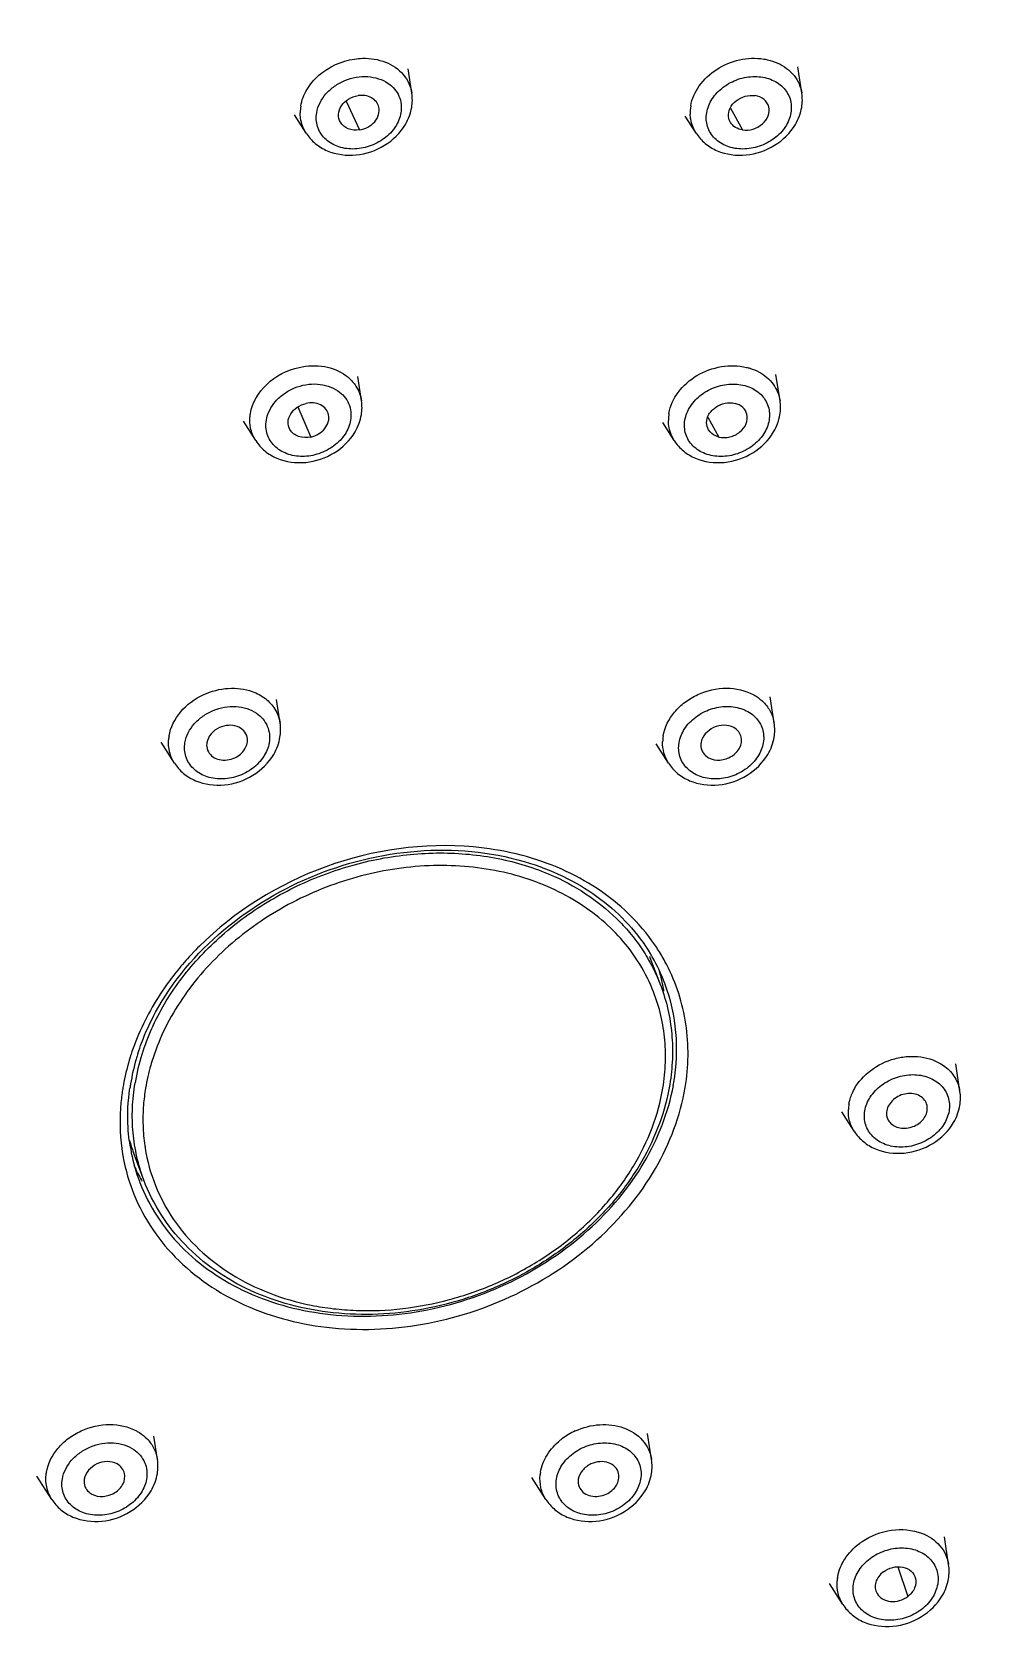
# Model space of a CAD drawing. Extents: x 0 to 3160, y 0 to 2315.
# Drawn here: x 1035.94 to 1056.34, y 1102.21 to 1136.59 of the extents above; entities that cross this region are included whole.
import ezdxf

# ---------------------------------------------------------------- set-up
doc = ezdxf.new("R2010")
doc.units = 0
doc.header["$LTSCALE"] = 3
doc.header["$MEASUREMENT"] = 0
doc.layers.get('0').update_dxf_attribs({"linetype": 'CONTINUOUS'})

msp = doc.modelspace()

# ---------------------------------------------------------------- linework, layer by layer
at = {"color": 7, "linetype": 'Continuous'}
for p, q in [((1044.134, 1135.268), (1044.053, 1135.792)), ((1052.539, 1135.268), (1052.452, 1135.837)), ((1041.854, 1134.41), (1041.604, 1134.803)), ((1050.26, 1134.41), (1050.028, 1134.775)), ((1043.049, 1128.645), (1042.969, 1129.165)), ((1052.069, 1128.645), (1051.982, 1129.213)), ((1040.769, 1127.788), (1040.504, 1128.204)), ((1049.79, 1127.788), (1049.543, 1128.175)), ((1051.944, 1121.699), (1051.857, 1122.269)), ((1041.295, 1121.699), (1041.216, 1122.213)), ((1039.016, 1120.841), (1038.731, 1121.289)), ((1049.665, 1120.841), (1049.402, 1121.254)), ((1049.497, 1116.047), (1049.272, 1116.645)), ((1055.948, 1113.768), (1055.856, 1114.362)), ((1053.668, 1112.91), (1053.4, 1113.332)), ((1055.24, 1113.349), (1055.237, 1113.467)), ((1038.359, 1111.855), (1038.134, 1112.454)), ((1038.652, 1105.837), (1038.575, 1106.339)), ((1049.301, 1105.837), (1049.215, 1106.399)), ((1036.372, 1104.98), (1036.052, 1105.483)), ((1047.022, 1104.98), (1046.721, 1105.453)), ((1055.703, 1103.575), (1055.611, 1104.171)), ((1053.424, 1102.717), (1053.134, 1103.172))]:
    msp.add_line(p, q, dxfattribs=at)
at = {"color": 9, "linetype": 'Continuous'}
for p, q in [((1042.72, 1135.101), (1043.004, 1134.48)), ((1050.999, 1134.946), (1051.259, 1134.48)), ((1041.68, 1128.515), (1041.958, 1127.864)), ((1050.513, 1128.291), (1050.753, 1127.864)), ((1054.608, 1103.526), (1054.824, 1102.89))]:
    msp.add_line(p, q, dxfattribs=at)
for centre, radius, start, end in [((1042.616, 1134.848), 0.888, 170.5065, 179.9615), ((1051.017, 1134.849), 0.884, 170.49, 182.0677), ((1050.551, 1128.226), 0.888, 170.5002, 180.4249), ((1039.785, 1121.278), 0.897, 170.5281, 175.8845), ((1050.431, 1121.279), 0.892, 170.5123, 178.5862), ((1044.191, 1112.234), 6.575, 136.7059, 140.4186), ((1044.311, 1112.123), 6.739, 134.8855, 136.7142), ((1045.972, 1114.602), 4.117, 27.3987, 31.8371), ((1045.835, 1114.541), 3.766, 22.3995, 32.8232), ((1045.914, 1114.711), 3.924, 20.2448, 20.6292), ((1043.06, 1113.081), 4.972, 154.9208, 161.8975), ((1043.029, 1112.945), 5.206, 157.6759, 161.1684), ((1042.754, 1113.033), 4.917, 162.5292, 169.0392), ((1042.919, 1112.983), 5.09, 161.1763, 162.546), ((1042.683, 1113.197), 4.578, 162.6123, 170.5117), ((1042.893, 1113.137), 4.796, 161.9199, 162.6865), ((1042.477, 1113.09), 4.634, 170.5373, 171.9667), ((1042.517, 1113.084), 4.675, 169.0955, 170.5364), ((1042.557, 1113.146), 4.22, 170.5311, 175.5526), ((1045.34, 1114.703), 4.502, 349.6978, 350.5378), ((1055.145, 1113.645), 0.812, 8.6974, 11.8963), ((1054.433, 1113.348), 0.892, 170.5203, 177.8726), ((1041.965, 1113.094), 4.12, 189.4142, 191.5751), ((1041.941, 1113.089), 4.096, 191.5776, 199.0324), ((1042.162, 1113.148), 3.823, 188.263, 189.0452), ((1041.936, 1113.215), 3.926, 200.6292, 200.9831), ((1048.276, 1105.095), 1.496, 114.5943, 126.866), ((1048.232, 1105.156), 1.42, 126.9378, 129.3087), ((1037.153, 1105.415), 0.908, 170.5376, 171.9797), ((1047.795, 1105.416), 0.9, 170.5337, 174.1483), ((1054.648, 1102.875), 1.443, 124.1241, 126.9543), ((1054.195, 1103.154), 0.898, 170.5294, 175.4866)]:
    msp.add_arc(centre, radius, start, end, dxfattribs=at)
at = {"color": 7, "linetype": 'Continuous'}
for centre, radius, start, end in [((1043.023, 1135.169), 1.128, 329.4741, 339.948), ((1051.429, 1135.169), 1.128, 329.4741, 339.948), ((1041.938, 1128.547), 1.128, 329.4741, 339.948), ((1050.959, 1128.547), 1.128, 329.4741, 339.948), ((1040.185, 1121.6), 1.128, 329.4741, 339.948), ((1050.834, 1121.6), 1.128, 329.4741, 339.948), ((1045.655, 1115.284), 3.865, 20.6223, 21.0448), ((1045.896, 1114.693), 3.947, 30.4056, 30.9987), ((1045.902, 1114.697), 3.941, 29.9885, 30.4056), ((1045.95, 1114.723), 3.885, 20.6544, 30.0046), ((1045.654, 1115.287), 3.965, 11.6109, 15.7987), ((1045.633, 1115.282), 3.986, 11.2299, 11.6137), ((1045.62, 1115.279), 4, 9.2857, 11.229), ((1042.584, 1113.176), 4.576, 163.6807, 170.5142), ((1042.833, 1113.109), 4.834, 162.2032, 163.747), ((1042.436, 1113.203), 4.426, 170.5376, 171.7288), ((1054.837, 1113.669), 1.128, 329.4741, 339.948), ((1041.961, 1113.212), 3.949, 187.2443, 190.2803), ((1041.753, 1113.816), 3.867, 196.5584, 200.6206), ((1041.932, 1113.207), 3.92, 190.2837, 191.2653), ((1041.9, 1113.2), 3.888, 191.2587, 200.6003), ((1041.754, 1113.819), 3.968, 204.5537, 209.658), ((1041.772, 1113.829), 3.989, 209.6549, 210.0105), ((1037.541, 1105.739), 1.128, 329.4741, 339.948), ((1048.191, 1105.739), 1.128, 329.4741, 339.948), ((1054.593, 1103.476), 1.128, 329.4741, 339.948)]:
    msp.add_arc(centre, radius, start, end, dxfattribs=at)
at = {"color": 9, "linetype": 'Continuous'}
for points, knots in [([(1080.296, 1116.772), (1080.641, 1118.84), (1080.874, 1123.019), (1079.743, 1129.155), (1077.164, 1134.812), (1073.249, 1139.751), (1068.169, 1143.779), (1062.133, 1146.75), (1055.378, 1148.564), (1048.161, 1149.163), (1040.751, 1148.529), (1031.02, 1146.091), (1021.997, 1141.397), (1014.632, 1134.858), (1010.209, 1129.287), (1007.027, 1123.226), (1005.796, 1118.916), (1005.438, 1116.771)], [0, 0, 0, 0, 0.057279, 0.113229, 0.168926, 0.225491, 0.283876, 0.344681, 0.408101, 0.473925, 0.541618, 0.610414, 0.747275, 0.814026, 0.878586, 0.940574, 1, 1, 1, 1]), ([(1006.207, 1116.77), (1006.515, 1118.528), (1007.481, 1122.055), (1009.858, 1127.094), (1013.119, 1131.844), (1018.577, 1137.678), (1027.075, 1143.55), (1038.765, 1147.706), (1050.911, 1148.663), (1060.597, 1146.621), (1067.305, 1143.321), (1071.613, 1140.155), (1075.152, 1136.343), (1076.942, 1133.417), (1077.67, 1131.898)], [0, 0, 0, 0, 0.058256, 0.118591, 0.181072, 0.245532, 0.378538, 0.513692, 0.646024, 0.771485, 0.831227, 0.888946, 0.945009, 1, 1, 1, 1]), ([(1077.46, 1131.773), (1076.738, 1133.285), (1074.961, 1136.196), (1071.445, 1139.991), (1067.161, 1143.142), (1060.491, 1146.427), (1050.857, 1148.458), (1038.776, 1147.504), (1027.151, 1143.365), (1018.703, 1137.518), (1013.282, 1131.711), (1010.045, 1126.984), (1007.689, 1121.969), (1006.736, 1118.461), (1006.433, 1116.712)], [0, 0, 0, 0, 0.054994, 0.111057, 0.168777, 0.228521, 0.353993, 0.486343, 0.621509, 0.754513, 0.818966, 0.881436, 0.941758, 1, 1, 1, 1]), ([(1045.755, 1147.684), (1048.726, 1147.846), (1054.587, 1147.562), (1061.569, 1145.582), (1066.521, 1143.074), (1069.825, 1140.802), (1072.709, 1138.149), (1074.334, 1136.138), (1075.056, 1135.087)], [0, 0, 0, 0, 0.268409, 0.524543, 0.647787, 0.767816, 0.885019, 1, 1, 1, 1]), ([(1007.058, 1116.534), (1007.331, 1118.167), (1008.184, 1121.443), (1010.292, 1126.148), (1013.192, 1130.614), (1018.067, 1136.16), (1025.718, 1141.895), (1036.382, 1146.289), (1047.674, 1147.9), (1056.916, 1146.749), (1063.57, 1144.315), (1067.998, 1141.832), (1071.819, 1138.726), (1073.92, 1136.26), (1074.829, 1134.958)], [0, 0, 0, 0, 0.057753, 0.117461, 0.179204, 0.242865, 0.374388, 0.508704, 0.641328, 0.768271, 0.829003, 0.887713, 0.944583, 1, 1, 1, 1]), ([(1006.784, 1116.695), (1007.082, 1118.482), (1008.048, 1122.071), (1010.474, 1127.19), (1013.827, 1132.001), (1019.455, 1137.876), (1028.205, 1143.695), (1036.26, 1146.321), (1040.399, 1147.06)], [0, 0, 0, 0, 0.113224, 0.230632, 0.352357, 0.478035, 0.737269, 1, 1, 1, 1]), ([(1041.74, 1134.995), (1041.76, 1135.118), (1041.857, 1135.367), (1042.212, 1135.783), (1042.618, 1135.966), (1042.896, 1136.007)], [0, 0, 0, 0, 0.231272, 0.479956, 1, 1, 1, 1]), ([(1042.896, 1136.007), (1042.954, 1136.016), (1043.179, 1136.036), (1043.411, 1136), (1043.566, 1135.939)], [0, 0, 0, 0, 0.259552, 1, 1, 1, 1]), ([(1050.145, 1134.995), (1050.171, 1135.15), (1050.311, 1135.462), (1050.693, 1135.812), (1051.185, 1136.017), (1051.546, 1136.034), (1051.717, 1136.007)], [0, 0, 0, 0, 0.231251, 0.483154, 0.744923, 1, 1, 1, 1]), ([(1051.717, 1136.007), (1051.744, 1136.003), (1051.847, 1135.984), (1051.948, 1135.951), (1052.019, 1135.919)], [0, 0, 0, 0, 0.255167, 1, 1, 1, 1]), ([(1043.566, 1135.939), (1043.711, 1135.881), (1043.976, 1135.706), (1044.111, 1135.414), (1044.134, 1135.268)], [0, 0, 0, 0, 0.514549, 1, 1, 1, 1]), ([(1052.019, 1135.919), (1052.153, 1135.858), (1052.396, 1135.683), (1052.518, 1135.406), (1052.539, 1135.268)], [0, 0, 0, 0, 0.512884, 1, 1, 1, 1]), ([(1042.083, 1134.849), (1042.108, 1134.998), (1042.224, 1135.218), (1042.464, 1135.429), (1042.76, 1135.591), (1043.173, 1135.667), (1043.498, 1135.57), (1043.624, 1135.483)], [0, 0, 0, 0, 0.236328, 0.365273, 0.497999, 0.759832, 1, 1, 1, 1]), ([(1043.624, 1135.483), (1043.724, 1135.415), (1043.892, 1135.222), (1043.917, 1134.967), (1043.898, 1134.849)], [0, 0, 0, 0, 0.50219, 1, 1, 1, 1]), ([(1050.489, 1134.849), (1050.506, 1134.955), (1050.595, 1135.167), (1050.839, 1135.419), (1051.162, 1135.588), (1051.519, 1135.649), (1051.862, 1135.593), (1052.142, 1135.423), (1052.309, 1135.155), (1052.32, 1134.947), (1052.303, 1134.849)], [0, 0, 0, 0, 0.121323, 0.252671, 0.390131, 0.526779, 0.656064, 0.775111, 0.887043, 1, 1, 1, 1]), ([(1041.854, 1134.41), (1041.793, 1134.507), (1041.738, 1134.657), (1041.727, 1134.81), (1041.727, 1134.849)], [0, 0, 0, 0, 0.746215, 1, 1, 1, 1]), ([(1043.898, 1134.849), (1043.88, 1134.743), (1043.791, 1134.53), (1043.547, 1134.278), (1043.224, 1134.11), (1042.867, 1134.049), (1042.524, 1134.104), (1042.244, 1134.275), (1042.077, 1134.543), (1042.066, 1134.75), (1042.083, 1134.849)], [0, 0, 0, 0, 0.121325, 0.252677, 0.39014, 0.526788, 0.656071, 0.775106, 0.887034, 1, 1, 1, 1]), ([(1050.26, 1134.41), (1050.203, 1134.5), (1050.149, 1134.638), (1050.135, 1134.781), (1050.134, 1134.817)], [0, 0, 0, 0, 0.746906, 1, 1, 1, 1]), ([(1052.303, 1134.849), (1052.286, 1134.743), (1052.197, 1134.53), (1051.953, 1134.278), (1051.63, 1134.11), (1051.273, 1134.049), (1050.93, 1134.104), (1050.65, 1134.275), (1050.483, 1134.543), (1050.472, 1134.75), (1050.489, 1134.849)], [0, 0, 0, 0, 0.121323, 0.252671, 0.390131, 0.526779, 0.656064, 0.775111, 0.887043, 1, 1, 1, 1]), ([(1040.655, 1128.372), (1040.694, 1128.608), (1040.977, 1129.072), (1041.449, 1129.308), (1041.706, 1129.365)], [0, 0, 0, 0, 0.475819, 1, 1, 1, 1]), ([(1041.706, 1129.365), (1041.884, 1129.405), (1042.242, 1129.42), (1042.58, 1129.287), (1042.714, 1129.188)], [0, 0, 0, 0, 0.521282, 1, 1, 1, 1]), ([(1042.714, 1129.188), (1042.735, 1129.172), (1042.816, 1129.107), (1042.886, 1129.027), (1042.928, 1128.962)], [0, 0, 0, 0, 0.255195, 1, 1, 1, 1]), ([(1049.675, 1128.372), (1049.702, 1128.535), (1049.855, 1128.863), (1050.268, 1129.22), (1050.792, 1129.413), (1051.171, 1129.407), (1051.346, 1129.365)], [0, 0, 0, 0, 0.232004, 0.48537, 0.747445, 1, 1, 1, 1]), ([(1051.346, 1129.365), (1051.37, 1129.36), (1051.463, 1129.334), (1051.554, 1129.297), (1051.617, 1129.263)], [0, 0, 0, 0, 0.255078, 1, 1, 1, 1]), ([(1051.617, 1129.263), (1051.735, 1129.199), (1051.945, 1129.025), (1052.05, 1128.772), (1052.069, 1128.645)], [0, 0, 0, 0, 0.510492, 1, 1, 1, 1]), ([(1040.998, 1128.226), (1041.023, 1128.375), (1041.139, 1128.595), (1041.379, 1128.807), (1041.675, 1128.969), (1042.088, 1129.045), (1042.413, 1128.948), (1042.539, 1128.861)], [0, 0, 0, 0, 0.236327, 0.365272, 0.497996, 0.759829, 1, 1, 1, 1]), ([(1042.539, 1128.861), (1042.639, 1128.792), (1042.807, 1128.6), (1042.832, 1128.344), (1042.813, 1128.226)], [0, 0, 0, 0, 0.50219, 1, 1, 1, 1]), ([(1050.018, 1128.226), (1050.036, 1128.332), (1050.125, 1128.545), (1050.369, 1128.797), (1050.692, 1128.965), (1051.049, 1129.026), (1051.392, 1128.971), (1051.672, 1128.8), (1051.839, 1128.532), (1051.85, 1128.325), (1051.833, 1128.226)], [0, 0, 0, 0, 0.121325, 0.252683, 0.390147, 0.526781, 0.656059, 0.775097, 0.887031, 1, 1, 1, 1]), ([(1040.659, 1128.063), (1040.643, 1128.139), (1040.638, 1128.244), (1040.65, 1128.346), (1040.655, 1128.372)], [0, 0, 0, 0, 0.745843, 1, 1, 1, 1]), ([(1042.813, 1128.226), (1042.795, 1128.121), (1042.706, 1127.908), (1042.462, 1127.656), (1042.139, 1127.488), (1041.782, 1127.426), (1041.44, 1127.482), (1041.159, 1127.652), (1040.992, 1127.92), (1040.981, 1128.128), (1040.998, 1128.226)], [0, 0, 0, 0, 0.121325, 0.252683, 0.390147, 0.526781, 0.656059, 0.775097, 0.887031, 1, 1, 1, 1]), ([(1049.79, 1127.788), (1049.729, 1127.883), (1049.675, 1128.03), (1049.663, 1128.181), (1049.663, 1128.219)], [0, 0, 0, 0, 0.746393, 1, 1, 1, 1]), ([(1051.833, 1128.226), (1051.816, 1128.121), (1051.727, 1127.908), (1051.483, 1127.656), (1051.16, 1127.488), (1050.803, 1127.426), (1050.46, 1127.482), (1050.18, 1127.652), (1050.013, 1127.92), (1050.002, 1128.128), (1050.018, 1128.226)], [0, 0, 0, 0, 0.121325, 0.252676, 0.390138, 0.526787, 0.656072, 0.775106, 0.887036, 1, 1, 1, 1]), ([(1038.901, 1121.426), (1038.932, 1121.613), (1039.124, 1121.988), (1039.458, 1122.229), (1039.647, 1122.316)], [0, 0, 0, 0, 0.476488, 1, 1, 1, 1]), ([(1039.647, 1122.316), (1039.813, 1122.392), (1040.166, 1122.484), (1040.53, 1122.441), (1040.693, 1122.383)], [0, 0, 0, 0, 0.513405, 1, 1, 1, 1]), ([(1040.693, 1122.383), (1040.794, 1122.347), (1040.982, 1122.248), (1041.127, 1122.091), (1041.181, 1122.005)], [0, 0, 0, 0, 0.514223, 1, 1, 1, 1]), ([(1049.551, 1121.426), (1049.582, 1121.613), (1049.724, 1121.89), (1050.018, 1122.164), (1050.383, 1122.38), (1050.9, 1122.5), (1051.319, 1122.41), (1051.492, 1122.316)], [0, 0, 0, 0, 0.234827, 0.362617, 0.494378, 0.756394, 1, 1, 1, 1]), ([(1051.492, 1122.316), (1051.513, 1122.305), (1051.592, 1122.259), (1051.665, 1122.201), (1051.713, 1122.153)], [0, 0, 0, 0, 0.25484, 1, 1, 1, 1]), ([(1039.244, 1121.28), (1039.269, 1121.429), (1039.386, 1121.649), (1039.626, 1121.86), (1039.922, 1122.022), (1040.334, 1122.098), (1040.659, 1122.001), (1040.786, 1121.914)], [0, 0, 0, 0, 0.236327, 0.365272, 0.497996, 0.759829, 1, 1, 1, 1]), ([(1040.786, 1121.914), (1040.885, 1121.846), (1041.053, 1121.653), (1041.079, 1121.398), (1041.059, 1121.28)], [0, 0, 0, 0, 0.50219, 1, 1, 1, 1]), ([(1049.894, 1121.28), (1049.911, 1121.386), (1050, 1121.598), (1050.244, 1121.85), (1050.567, 1122.019), (1050.924, 1122.08), (1051.267, 1122.024), (1051.547, 1121.854), (1051.714, 1121.586), (1051.725, 1121.378), (1051.709, 1121.28)], [0, 0, 0, 0, 0.121325, 0.252677, 0.39014, 0.526788, 0.656071, 0.775106, 0.887034, 1, 1, 1, 1]), ([(1051.713, 1122.153), (1051.774, 1122.092), (1051.878, 1121.95), (1051.931, 1121.783), (1051.944, 1121.699)], [0, 0, 0, 0, 0.50306, 1, 1, 1, 1]), ([(1039.016, 1120.841), (1038.969, 1120.914), (1038.899, 1121.078), (1038.885, 1121.255), (1038.891, 1121.343)], [0, 0, 0, 0, 0.496562, 1, 1, 1, 1]), ([(1041.059, 1121.28), (1041.041, 1121.174), (1040.953, 1120.961), (1040.708, 1120.709), (1040.386, 1120.541), (1040.029, 1120.48), (1039.686, 1120.535), (1039.406, 1120.706), (1039.239, 1120.974), (1039.228, 1121.181), (1039.244, 1121.28)], [0, 0, 0, 0, 0.121325, 0.252677, 0.39014, 0.526788, 0.656071, 0.775106, 0.887034, 1, 1, 1, 1]), ([(1049.665, 1120.841), (1049.622, 1120.909), (1049.556, 1121.058), (1049.537, 1121.22), (1049.539, 1121.301)], [0, 0, 0, 0, 0.497439, 1, 1, 1, 1]), ([(1051.709, 1121.28), (1051.691, 1121.174), (1051.602, 1120.961), (1051.358, 1120.709), (1051.035, 1120.541), (1050.678, 1120.48), (1050.335, 1120.535), (1050.055, 1120.706), (1049.888, 1120.974), (1049.877, 1121.181), (1049.894, 1121.28)], [0, 0, 0, 0, 0.121325, 0.252677, 0.39014, 0.526788, 0.656071, 0.775106, 0.887034, 1, 1, 1, 1]), ([(1038.557, 1115.188), (1038.726, 1115.551), (1039.158, 1116.253), (1040.021, 1117.167), (1041.071, 1117.923), (1042.257, 1118.488), (1043.525, 1118.834), (1044.812, 1118.945), (1046.06, 1118.814), (1046.844, 1118.563), (1047.207, 1118.398)], [0, 0, 0, 0, 0.118652, 0.242526, 0.37039, 0.500378, 0.630308, 0.758007, 0.881635, 1, 1, 1, 1]), ([(1045.463, 1119.034), (1044.398, 1119.132), (1042.201, 1118.821), (1040.316, 1117.654), (1039.555, 1116.897)], [0, 0, 0, 0, 0.499292, 1, 1, 1, 1]), ([(1048.726, 1117.67), (1048.302, 1118.06), (1047.262, 1118.704), (1046.078, 1118.978), (1045.463, 1119.034)], [0, 0, 0, 0, 0.482808, 1, 1, 1, 1]), ([(1048.474, 1117.232), (1048.316, 1117.391), (1047.969, 1117.686), (1047.378, 1118.049), (1046.723, 1118.33), (1045.768, 1118.593), (1044.482, 1118.689), (1042.927, 1118.439), (1041.451, 1117.848), (1040.364, 1117.097), (1039.637, 1116.372), (1039.178, 1115.783), (1038.811, 1115.157), (1038.629, 1114.716), (1038.556, 1114.493)], [0, 0, 0, 0, 0.055966, 0.113496, 0.172771, 0.233826, 0.360536, 0.491849, 0.624586, 0.755239, 0.818917, 0.881029, 0.941406, 1, 1, 1, 1]), ([(1047.207, 1118.398), (1047.473, 1118.277), (1047.978, 1117.994), (1048.528, 1117.533), (1048.898, 1117.114), (1049.138, 1116.778), (1049.34, 1116.423), (1049.449, 1116.174), (1049.497, 1116.047)], [0, 0, 0, 0, 0.260658, 0.512541, 0.635964, 0.75807, 0.879266, 1, 1, 1, 1]), ([(1049.47, 1116.774), (1049.419, 1116.856), (1049.203, 1117.179), (1048.941, 1117.471), (1048.726, 1117.67)], [0, 0, 0, 0, 0.2476, 1, 1, 1, 1]), ([(1049, 1116.582), (1048.962, 1116.64), (1048.805, 1116.871), (1048.623, 1117.084), (1048.474, 1117.232)], [0, 0, 0, 0, 0.248135, 1, 1, 1, 1]), ([(1037.694, 1085.534), (1042.506, 1085.534), (1052.213, 1087.188), (1063.06, 1092.83), (1070.195, 1099.144), (1074.482, 1104.524), (1077.573, 1110.378), (1078.777, 1114.544), (1079.13, 1116.617)], [0, 0, 0, 0, 0.258775, 0.519132, 0.646124, 0.768949, 0.886903, 1, 1, 1, 1]), ([(1039.124, 1116.423), (1039.028, 1116.307), (1038.67, 1115.843), (1038.379, 1115.325), (1038.213, 1114.922)], [0, 0, 0, 0, 0.256402, 1, 1, 1, 1]), ([(1050.025, 1113.852), (1050.1, 1114.303), (1050.117, 1115.223), (1049.833, 1116.1), (1049.627, 1116.497)], [0, 0, 0, 0, 0.505832, 1, 1, 1, 1]), ([(1049.781, 1113.963), (1049.84, 1114.318), (1049.873, 1115.036), (1049.717, 1115.74), (1049.595, 1116.069)], [0, 0, 0, 0, 0.505996, 1, 1, 1, 1]), ([(1049.545, 1113.84), (1049.575, 1114.023), (1049.612, 1114.389), (1049.592, 1114.936), (1049.498, 1115.47), (1049.385, 1115.811), (1049.317, 1115.976)], [0, 0, 0, 0, 0.255193, 0.505951, 0.753656, 1, 1, 1, 1]), ([(1038.556, 1114.493), (1038.538, 1114.439), (1038.473, 1114.225), (1038.423, 1114.006), (1038.395, 1113.84)], [0, 0, 0, 0, 0.252776, 1, 1, 1, 1]), ([(1053.665, 1113.813), (1053.752, 1113.972), (1054.012, 1114.258), (1054.445, 1114.466), (1054.823, 1114.529), (1055.186, 1114.519), (1055.449, 1114.426), (1055.591, 1114.327)], [0, 0, 0, 0, 0.247065, 0.507876, 0.638171, 0.764839, 1, 1, 1, 1]), ([(1055.591, 1114.327), (1055.679, 1114.266), (1055.833, 1114.114), (1055.918, 1113.914), (1055.939, 1113.813)], [0, 0, 0, 0, 0.507547, 1, 1, 1, 1]), ([(1053.897, 1113.349), (1053.914, 1113.455), (1054.003, 1113.668), (1054.248, 1113.92), (1054.57, 1114.088), (1054.927, 1114.149), (1055.27, 1114.094), (1055.55, 1113.923), (1055.717, 1113.655), (1055.728, 1113.448), (1055.712, 1113.349)], [0, 0, 0, 0, 0.121325, 0.252677, 0.39014, 0.526788, 0.656071, 0.775106, 0.887034, 1, 1, 1, 1]), ([(1037.888, 1113.738), (1037.873, 1113.627), (1037.827, 1113.189), (1037.847, 1112.744), (1037.9, 1112.42)], [0, 0, 0, 0, 0.253948, 1, 1, 1, 1]), ([(1038.069, 1111.753), (1038.163, 1111.483), (1038.409, 1110.956), (1039.126, 1110.01), (1040.418, 1109.096), (1042.324, 1108.583), (1044.396, 1108.661), (1046.413, 1109.313), (1048.163, 1110.471), (1049.454, 1112.012), (1049.923, 1113.242), (1050.025, 1113.852)], [0, 0, 0, 0, 0.054985, 0.11071, 0.226555, 0.351163, 0.483479, 0.619387, 0.753525, 0.881151, 1, 1, 1, 1]), ([(1038.359, 1111.855), (1038.298, 1112.019), (1038.197, 1112.356), (1038.114, 1112.879), (1038.101, 1113.415), (1038.138, 1113.773), (1038.168, 1113.951)], [0, 0, 0, 0, 0.246251, 0.494048, 0.744902, 1, 1, 1, 1]), ([(1038.27, 1111.809), (1038.368, 1111.554), (1038.62, 1111.059), (1039.33, 1110.175), (1040.584, 1109.329), (1042.409, 1108.865), (1044.384, 1108.955), (1046.302, 1109.584), (1047.968, 1110.687), (1049.205, 1112.15), (1049.664, 1113.317), (1049.77, 1113.898)], [0, 0, 0, 0, 0.055007, 0.110845, 0.227027, 0.351829, 0.484068, 0.619723, 0.753603, 0.881111, 1, 1, 1, 1]), ([(1038.386, 1112.547), (1038.43, 1112.273), (1038.578, 1111.732), (1038.977, 1110.988), (1039.537, 1110.337), (1040.239, 1109.801), (1041.058, 1109.397), (1041.811, 1109.181), (1042.444, 1109.082), (1043.104, 1109.032), (1043.947, 1109.067), (1044.951, 1109.261), (1045.924, 1109.599), (1046.836, 1110.072), (1047.657, 1110.665), (1048.361, 1111.359), (1048.927, 1112.134), (1049.335, 1112.964), (1049.496, 1113.549), (1049.545, 1113.84)], [0, 0, 0, 0, 0.055238, 0.110559, 0.166875, 0.224933, 0.285202, 0.347839, 0.380037, 0.41275, 0.479429, 0.547337, 0.61576, 0.683933, 0.751117, 0.816668, 0.880113, 0.941206, 1, 1, 1, 1]), ([(1053.554, 1113.495), (1053.558, 1113.522), (1053.582, 1113.632), (1053.624, 1113.738), (1053.665, 1113.813)], [0, 0, 0, 0, 0.243678, 1, 1, 1, 1]), ([(1038.35, 1113.473), (1038.339, 1113.327), (1038.332, 1113.034), (1038.358, 1112.742), (1038.379, 1112.599)], [0, 0, 0, 0, 0.503126, 1, 1, 1, 1]), ([(1053.668, 1112.91), (1053.624, 1112.979), (1053.557, 1113.132), (1053.539, 1113.299), (1053.542, 1113.381)], [0, 0, 0, 0, 0.497163, 1, 1, 1, 1]), ([(1055.712, 1113.349), (1055.694, 1113.243), (1055.605, 1113.031), (1055.361, 1112.779), (1055.038, 1112.611), (1054.681, 1112.549), (1054.338, 1112.605), (1054.058, 1112.775), (1053.891, 1113.043), (1053.88, 1113.251), (1053.897, 1113.349)], [0, 0, 0, 0, 0.121325, 0.252677, 0.39014, 0.526788, 0.656071, 0.775106, 0.887034, 1, 1, 1, 1]), ([(1036.258, 1105.564), (1036.289, 1105.752), (1036.431, 1106.029), (1036.725, 1106.302), (1037.09, 1106.519), (1037.607, 1106.639), (1038.026, 1106.549), (1038.2, 1106.455)], [0, 0, 0, 0, 0.234827, 0.362615, 0.494376, 0.756392, 1, 1, 1, 1]), ([(1038.2, 1106.455), (1038.221, 1106.443), (1038.303, 1106.395), (1038.378, 1106.335), (1038.427, 1106.284)], [0, 0, 0, 0, 0.255044, 1, 1, 1, 1]), ([(1047.653, 1106.455), (1047.819, 1106.531), (1048.172, 1106.623), (1048.536, 1106.58), (1048.699, 1106.521)], [0, 0, 0, 0, 0.513405, 1, 1, 1, 1]), ([(1048.699, 1106.521), (1048.852, 1106.467), (1049.134, 1106.292), (1049.278, 1105.988), (1049.301, 1105.837)], [0, 0, 0, 0, 0.515749, 1, 1, 1, 1]), ([(1076.031, 1106.276), (1071.278, 1097.876), (1054.81, 1084.874), (1033.851, 1083.842), (1024.752, 1087.05)], [0, 0, 0, 0, 0.500104, 1, 1, 1, 1]), ([(1024.781, 1087.27), (1033.836, 1084.05), (1054.726, 1085.054), (1071.131, 1098.021), (1075.851, 1106.398)], [0, 0, 0, 0, 0.499871, 1, 1, 1, 1]), ([(1036.601, 1105.418), (1036.626, 1105.567), (1036.743, 1105.787), (1036.982, 1105.999), (1037.279, 1106.161), (1037.691, 1106.237), (1038.016, 1106.14), (1038.142, 1106.053)], [0, 0, 0, 0, 0.236327, 0.365272, 0.497996, 0.759829, 1, 1, 1, 1]), ([(1038.427, 1106.284), (1038.486, 1106.223), (1038.587, 1106.084), (1038.639, 1105.92), (1038.652, 1105.837)], [0, 0, 0, 0, 0.502826, 1, 1, 1, 1]), ([(1046.907, 1105.564), (1046.929, 1105.695), (1047.034, 1105.957), (1047.222, 1106.165), (1047.332, 1106.255)], [0, 0, 0, 0, 0.481083, 1, 1, 1, 1]), ([(1047.25, 1105.418), (1047.268, 1105.524), (1047.357, 1105.737), (1047.601, 1105.989), (1047.924, 1106.157), (1048.281, 1106.218), (1048.624, 1106.163), (1048.904, 1105.992), (1049.071, 1105.724), (1049.082, 1105.517), (1049.065, 1105.418)], [0, 0, 0, 0, 0.121325, 0.252677, 0.39014, 0.526788, 0.656071, 0.775106, 0.887034, 1, 1, 1, 1]), ([(1038.142, 1106.053), (1038.242, 1105.985), (1038.41, 1105.792), (1038.435, 1105.536), (1038.416, 1105.418)], [0, 0, 0, 0, 0.50219, 1, 1, 1, 1]), ([(1036.372, 1104.98), (1036.321, 1105.061), (1036.245, 1105.246), (1036.241, 1105.445), (1036.254, 1105.542)], [0, 0, 0, 0, 0.49524, 1, 1, 1, 1]), ([(1038.416, 1105.418), (1038.398, 1105.313), (1038.309, 1105.1), (1038.065, 1104.848), (1037.742, 1104.68), (1037.385, 1104.619), (1037.043, 1104.674), (1036.762, 1104.845), (1036.595, 1105.113), (1036.585, 1105.32), (1036.601, 1105.418)], [0, 0, 0, 0, 0.121325, 0.252677, 0.39014, 0.526788, 0.656071, 0.775106, 0.887034, 1, 1, 1, 1]), ([(1047.022, 1104.98), (1046.973, 1105.056), (1046.9, 1105.229), (1046.89, 1105.416), (1046.9, 1105.508)], [0, 0, 0, 0, 0.496, 1, 1, 1, 1]), ([(1049.065, 1105.418), (1049.048, 1105.313), (1048.959, 1105.1), (1048.715, 1104.848), (1048.392, 1104.68), (1048.035, 1104.619), (1047.692, 1104.674), (1047.412, 1104.845), (1047.245, 1105.113), (1047.234, 1105.32), (1047.25, 1105.418)], [0, 0, 0, 0, 0.121325, 0.252677, 0.39014, 0.526788, 0.656071, 0.775106, 0.887034, 1, 1, 1, 1]), ([(1073.931, 1104.383), (1071.933, 1101.377), (1066.899, 1095.833), (1057.394, 1089.725), (1046.575, 1086.081), (1038.954, 1085.512), (1035.231, 1085.746)], [0, 0, 0, 0, 0.241968, 0.494433, 0.749895, 1, 1, 1, 1]), ([(1053.394, 1103.567), (1053.415, 1103.611), (1053.514, 1103.787), (1053.658, 1103.936), (1053.78, 1104.028)], [0, 0, 0, 0, 0.241528, 1, 1, 1, 1]), ([(1053.838, 1104.07), (1054.027, 1104.197), (1054.455, 1104.365), (1054.918, 1104.328), (1055.121, 1104.251)], [0, 0, 0, 0, 0.512606, 1, 1, 1, 1]), ([(1055.121, 1104.251), (1055.269, 1104.195), (1055.542, 1104.02), (1055.68, 1103.723), (1055.703, 1103.575)], [0, 0, 0, 0, 0.515076, 1, 1, 1, 1]), ([(1053.652, 1103.155), (1053.67, 1103.261), (1053.759, 1103.474), (1054.003, 1103.726), (1054.326, 1103.894), (1054.683, 1103.955), (1055.026, 1103.9), (1055.306, 1103.729), (1055.473, 1103.461), (1055.484, 1103.254), (1055.467, 1103.155)], [0, 0, 0, 0, 0.121325, 0.252677, 0.39014, 0.526788, 0.656071, 0.775106, 0.887034, 1, 1, 1, 1]), ([(1007.839, 1103.521), (1008.342, 1102.185), (1009.593, 1099.584), (1012.137, 1096.044), (1015.3, 1092.924), (1020.318, 1089.361), (1027.835, 1086.303), (1034.356, 1085.534), (1037.694, 1085.534)], [0, 0, 0, 0, 0.11566, 0.232543, 0.351738, 0.474096, 0.729493, 1, 1, 1, 1]), ([(1053.309, 1103.301), (1053.313, 1103.324), (1053.332, 1103.415), (1053.364, 1103.504), (1053.394, 1103.567)], [0, 0, 0, 0, 0.244816, 1, 1, 1, 1]), ([(1053.424, 1102.717), (1053.377, 1102.791), (1053.306, 1102.956), (1053.293, 1103.136), (1053.3, 1103.224)], [0, 0, 0, 0, 0.496437, 1, 1, 1, 1]), ([(1055.467, 1103.155), (1055.45, 1103.05), (1055.361, 1102.837), (1055.117, 1102.585), (1054.794, 1102.417), (1054.437, 1102.356), (1054.094, 1102.411), (1053.814, 1102.582), (1053.647, 1102.85), (1053.636, 1103.057), (1053.652, 1103.155)], [0, 0, 0, 0, 0.121325, 0.252677, 0.39014, 0.526788, 0.656071, 0.775106, 0.887034, 1, 1, 1, 1])]:
    msp.add_open_spline(points, degree=3, knots=knots, dxfattribs=at)
at = {"color": 7, "linetype": 'Continuous'}
for points, knots in [([(1006.638, 1116.662), (1006.913, 1118.31), (1007.776, 1121.619), (1009.908, 1126.373), (1012.844, 1130.887), (1017.781, 1136.495), (1025.532, 1142.292), (1036.332, 1146.727), (1047.761, 1148.342), (1057.107, 1147.162), (1063.826, 1144.687), (1068.289, 1142.168), (1072.134, 1139.021), (1074.243, 1136.526), (1075.154, 1135.209)], [0, 0, 0, 0, 0.057674, 0.11735, 0.179101, 0.242807, 0.374484, 0.50898, 0.641735, 0.768694, 0.829378, 0.887997, 0.94474, 1, 1, 1, 1]), ([(1042.593, 1134.644), (1042.562, 1134.695), (1042.531, 1134.824), (1042.608, 1135.012), (1042.764, 1135.157), (1042.904, 1135.207), (1042.976, 1135.218)], [0, 0, 0, 0, 0.221577, 0.461669, 0.725389, 1, 1, 1, 1]), ([(1043.423, 1134.967), (1043.414, 1135.009), (1043.375, 1135.091), (1043.229, 1135.213), (1043.073, 1135.232), (1042.976, 1135.218)], [0, 0, 0, 0, 0.230676, 0.471175, 1, 1, 1, 1]), ([(1043.004, 1134.48), (1043.068, 1134.489), (1043.19, 1134.53), (1043.338, 1134.646), (1043.428, 1134.8), (1043.435, 1134.916), (1043.423, 1134.967)], [0, 0, 0, 0, 0.26984, 0.532916, 0.776507, 1, 1, 1, 1]), ([(1050.959, 1134.762), (1050.952, 1134.824), (1050.979, 1134.96), (1051.118, 1135.119), (1051.313, 1135.218), (1051.462, 1135.229), (1051.533, 1135.218)], [0, 0, 0, 0, 0.224595, 0.474798, 0.739773, 1, 1, 1, 1]), ([(1051.259, 1134.48), (1051.334, 1134.468), (1051.493, 1134.482), (1051.696, 1134.592), (1051.83, 1134.769), (1051.843, 1134.915), (1051.826, 1134.978)], [0, 0, 0, 0, 0.262717, 0.529389, 0.77724, 1, 1, 1, 1]), ([(1051.826, 1134.978), (1051.811, 1135.039), (1051.732, 1135.157), (1051.601, 1135.207), (1051.533, 1135.218)], [0, 0, 0, 0, 0.476694, 1, 1, 1, 1]), ([(1043.004, 1134.48), (1042.924, 1134.468), (1042.761, 1134.479), (1042.63, 1134.582), (1042.593, 1134.644)], [0, 0, 0, 0, 0.530013, 1, 1, 1, 1]), ([(1051.259, 1134.48), (1051.206, 1134.488), (1051.106, 1134.522), (1051.028, 1134.596), (1051.002, 1134.638)], [0, 0, 0, 0, 0.520461, 1, 1, 1, 1]), ([(1041.854, 1134.41), (1041.907, 1134.327), (1042.043, 1134.175), (1042.399, 1133.962), (1042.945, 1133.893), (1043.566, 1134.103), (1043.888, 1134.414), (1043.995, 1134.596)], [0, 0, 0, 0, 0.118133, 0.23883, 0.488884, 0.747812, 1, 1, 1, 1]), ([(1050.26, 1134.41), (1050.313, 1134.327), (1050.449, 1134.175), (1050.804, 1133.962), (1051.351, 1133.893), (1051.972, 1134.103), (1052.293, 1134.414), (1052.4, 1134.596)], [0, 0, 0, 0, 0.118133, 0.23883, 0.488884, 0.747812, 1, 1, 1, 1]), ([(1041.506, 1128.024), (1041.477, 1128.073), (1041.449, 1128.195), (1041.514, 1128.374), (1041.656, 1128.518), (1041.785, 1128.573), (1041.853, 1128.588)], [0, 0, 0, 0, 0.222235, 0.461846, 0.724466, 1, 1, 1, 1]), ([(1042.338, 1128.343), (1042.329, 1128.388), (1042.287, 1128.476), (1042.125, 1128.6), (1041.956, 1128.611), (1041.853, 1128.588)], [0, 0, 0, 0, 0.229275, 0.4696, 1, 1, 1, 1]), ([(1050.487, 1128.171), (1050.487, 1128.234), (1050.516, 1128.334), (1050.6, 1128.439), (1050.71, 1128.532), (1050.881, 1128.604), (1051.03, 1128.605), (1051.099, 1128.588)], [0, 0, 0, 0, 0.226943, 0.351263, 0.480733, 0.744598, 1, 1, 1, 1]), ([(1051.356, 1128.354), (1051.342, 1128.41), (1051.274, 1128.52), (1051.16, 1128.573), (1051.099, 1128.588)], [0, 0, 0, 0, 0.479729, 1, 1, 1, 1]), ([(1041.958, 1127.864), (1042.072, 1127.89), (1042.236, 1127.985), (1042.344, 1128.185), (1042.349, 1128.294), (1042.338, 1128.343)], [0, 0, 0, 0, 0.529507, 0.774273, 1, 1, 1, 1]), ([(1050.753, 1127.864), (1050.829, 1127.846), (1050.995, 1127.85), (1051.211, 1127.956), (1051.357, 1128.136), (1051.373, 1128.289), (1051.356, 1128.354)], [0, 0, 0, 0, 0.26005, 0.527405, 0.776864, 1, 1, 1, 1]), ([(1040.769, 1127.788), (1040.822, 1127.704), (1040.958, 1127.552), (1041.314, 1127.34), (1041.86, 1127.27), (1042.481, 1127.48), (1042.803, 1127.792), (1042.91, 1127.974)], [0, 0, 0, 0, 0.118133, 0.23883, 0.488884, 0.747812, 1, 1, 1, 1]), ([(1041.958, 1127.864), (1041.871, 1127.845), (1041.693, 1127.846), (1041.546, 1127.957), (1041.506, 1128.024)], [0, 0, 0, 0, 0.531607, 1, 1, 1, 1]), ([(1049.79, 1127.788), (1049.843, 1127.704), (1049.979, 1127.552), (1050.334, 1127.34), (1050.881, 1127.27), (1051.502, 1127.48), (1051.823, 1127.792), (1051.93, 1127.974)], [0, 0, 0, 0, 0.118133, 0.23883, 0.488884, 0.747812, 1, 1, 1, 1]), ([(1050.753, 1127.864), (1050.729, 1127.87), (1050.643, 1127.898), (1050.565, 1127.96), (1050.53, 1128.017)], [0, 0, 0, 0, 0.265767, 1, 1, 1, 1]), ([(1039.988, 1121.604), (1039.919, 1121.573), (1039.797, 1121.485), (1039.727, 1121.348), (1039.716, 1121.28)], [0, 0, 0, 0, 0.523516, 1, 1, 1, 1]), ([(1040.585, 1121.397), (1040.574, 1121.449), (1040.518, 1121.552), (1040.364, 1121.644), (1040.175, 1121.665), (1040.048, 1121.632), (1039.988, 1121.604)], [0, 0, 0, 0, 0.223648, 0.462374, 0.724093, 1, 1, 1, 1]), ([(1051.073, 1121.604), (1050.945, 1121.673), (1050.616, 1121.666), (1050.389, 1121.419), (1050.366, 1121.28)], [0, 0, 0, 0, 0.50719, 1, 1, 1, 1]), ([(1051.235, 1121.396), (1051.225, 1121.439), (1051.186, 1121.524), (1051.113, 1121.582), (1051.073, 1121.604)], [0, 0, 0, 0, 0.489253, 1, 1, 1, 1]), ([(1039.716, 1121.28), (1039.713, 1121.263), (1039.707, 1121.195), (1039.724, 1121.126), (1039.749, 1121.082)], [0, 0, 0, 0, 0.256603, 1, 1, 1, 1]), ([(1040.315, 1120.955), (1040.404, 1120.996), (1040.556, 1121.116), (1040.603, 1121.314), (1040.585, 1121.397)], [0, 0, 0, 0, 0.533507, 1, 1, 1, 1]), ([(1050.366, 1121.28), (1050.363, 1121.263), (1050.357, 1121.195), (1050.374, 1121.126), (1050.398, 1121.082)], [0, 0, 0, 0, 0.256643, 1, 1, 1, 1]), ([(1050.529, 1120.955), (1050.602, 1120.916), (1050.782, 1120.885), (1051.034, 1120.969), (1051.219, 1121.152), (1051.25, 1121.323), (1051.235, 1121.396)], [0, 0, 0, 0, 0.250282, 0.518565, 0.774044, 1, 1, 1, 1]), ([(1039.016, 1120.841), (1039.069, 1120.758), (1039.205, 1120.606), (1039.56, 1120.393), (1040.107, 1120.324), (1040.728, 1120.534), (1041.049, 1120.846), (1041.156, 1121.027)], [0, 0, 0, 0, 0.118133, 0.23883, 0.488884, 0.747812, 1, 1, 1, 1]), ([(1039.749, 1121.082), (1039.772, 1121.041), (1039.842, 1120.966), (1040.039, 1120.885), (1040.215, 1120.909), (1040.315, 1120.955)], [0, 0, 0, 0, 0.226297, 0.470371, 1, 1, 1, 1]), ([(1049.665, 1120.841), (1049.718, 1120.758), (1049.854, 1120.606), (1050.21, 1120.393), (1050.756, 1120.324), (1051.377, 1120.534), (1051.699, 1120.846), (1051.806, 1121.027)], [0, 0, 0, 0, 0.118133, 0.23883, 0.488884, 0.747812, 1, 1, 1, 1]), ([(1050.398, 1121.082), (1050.42, 1121.042), (1050.464, 1120.995), (1050.515, 1120.963), (1050.529, 1120.955)], [0, 0, 0, 0, 0.741155, 1, 1, 1, 1]), ([(1038.611, 1115.473), (1039.34, 1116.813), (1041.921, 1118.911), (1045.231, 1119.146), (1046.694, 1118.679)], [0, 0, 0, 0, 0.498439, 1, 1, 1, 1]), ([(1046.694, 1118.679), (1047.234, 1118.507), (1048.24, 1118.011), (1049.007, 1117.181), (1049.28, 1116.726)], [0, 0, 0, 0, 0.51698, 1, 1, 1, 1]), ([(1078.988, 1116.503), (1078.683, 1114.725), (1077.707, 1111.16), (1075.282, 1106.077), (1071.945, 1101.302), (1066.362, 1095.474), (1059.428, 1090.852), (1051.723, 1087.725), (1043.714, 1085.677), (1035.476, 1085.296), (1027.659, 1086.727), (1022.281, 1088.638), (1017.476, 1091.352), (1013.384, 1094.799), (1010.131, 1098.884), (1008.584, 1101.968), (1007.986, 1103.557)], [0, 0, 0, 0, 0.058488, 0.119074, 0.181828, 0.24657, 0.380028, 0.44792, 0.515606, 0.647511, 0.711057, 0.772479, 0.831744, 0.889073, 0.944932, 1, 1, 1, 1]), ([(1049.497, 1116.047), (1049.56, 1115.881), (1049.663, 1115.538), (1049.747, 1115.006), (1049.76, 1114.462), (1049.722, 1114.099), (1049.692, 1113.918)], [0, 0, 0, 0, 0.246664, 0.49471, 0.745441, 1, 1, 1, 1]), ([(1038.23, 1114.586), (1038.254, 1114.662), (1038.36, 1114.966), (1038.495, 1115.26), (1038.611, 1115.473)], [0, 0, 0, 0, 0.246167, 1, 1, 1, 1]), ([(1038.043, 1112.714), (1038.032, 1112.806), (1037.997, 1113.18), (1038.015, 1113.559), (1038.056, 1113.839)], [0, 0, 0, 0, 0.246935, 1, 1, 1, 1]), ([(1049.692, 1113.918), (1049.645, 1113.633), (1049.491, 1113.06), (1049.107, 1112.245), (1048.577, 1111.479), (1047.917, 1110.786), (1047.146, 1110.182), (1046.285, 1109.684), (1045.359, 1109.306), (1044.392, 1109.058), (1043.412, 1108.947), (1042.446, 1108.976), (1041.519, 1109.145), (1040.658, 1109.452), (1039.887, 1109.888), (1039.229, 1110.443), (1038.706, 1111.102), (1038.456, 1111.599), (1038.359, 1111.855)], [0, 0, 0, 0, 0.058641, 0.11924, 0.181882, 0.246413, 0.312487, 0.379605, 0.447171, 0.514547, 0.581112, 0.646322, 0.709761, 0.771195, 0.830607, 0.888217, 0.944471, 1, 1, 1, 1]), ([(1055.237, 1113.467), (1055.228, 1113.508), (1055.19, 1113.59), (1055.046, 1113.712), (1054.784, 1113.746), (1054.503, 1113.623), (1054.384, 1113.442), (1054.369, 1113.349)], [0, 0, 0, 0, 0.111342, 0.227199, 0.48175, 0.753059, 1, 1, 1, 1]), ([(1054.369, 1113.349), (1054.366, 1113.332), (1054.36, 1113.265), (1054.377, 1113.195), (1054.401, 1113.151)], [0, 0, 0, 0, 0.256348, 1, 1, 1, 1]), ([(1054.401, 1113.151), (1054.421, 1113.117), (1054.476, 1113.053), (1054.59, 1112.992), (1054.724, 1112.968), (1054.913, 1112.988), (1055.125, 1113.097), (1055.226, 1113.264), (1055.24, 1113.349)], [0, 0, 0, 0, 0.111698, 0.230332, 0.357335, 0.490812, 0.757693, 1, 1, 1, 1]), ([(1053.668, 1112.91), (1053.721, 1112.827), (1053.857, 1112.675), (1054.213, 1112.463), (1054.759, 1112.393), (1055.38, 1112.603), (1055.702, 1112.915), (1055.809, 1113.097)], [0, 0, 0, 0, 0.118133, 0.23883, 0.488884, 0.747812, 1, 1, 1, 1]), ([(1076.42, 1106.133), (1071.574, 1097.689), (1054.972, 1084.604), (1033.863, 1083.497), (1024.652, 1086.652)], [0, 0, 0, 0, 0.5, 1, 1, 1, 1]), ([(1037.78, 1105.743), (1037.653, 1105.812), (1037.323, 1105.805), (1037.096, 1105.558), (1037.073, 1105.418)], [0, 0, 0, 0, 0.50719, 1, 1, 1, 1]), ([(1037.942, 1105.535), (1037.933, 1105.578), (1037.893, 1105.663), (1037.821, 1105.721), (1037.78, 1105.743)], [0, 0, 0, 0, 0.489253, 1, 1, 1, 1]), ([(1047.994, 1105.743), (1047.925, 1105.711), (1047.803, 1105.623), (1047.734, 1105.487), (1047.722, 1105.418)], [0, 0, 0, 0, 0.523516, 1, 1, 1, 1]), ([(1048.591, 1105.535), (1048.58, 1105.587), (1048.524, 1105.691), (1048.37, 1105.783), (1048.181, 1105.804), (1048.054, 1105.77), (1047.994, 1105.743)], [0, 0, 0, 0, 0.223648, 0.462374, 0.724093, 1, 1, 1, 1]), ([(1037.073, 1105.418), (1037.07, 1105.401), (1037.064, 1105.334), (1037.081, 1105.264), (1037.105, 1105.22)], [0, 0, 0, 0, 0.256642, 1, 1, 1, 1]), ([(1037.236, 1105.094), (1037.309, 1105.054), (1037.49, 1105.024), (1037.741, 1105.108), (1037.926, 1105.29), (1037.957, 1105.462), (1037.942, 1105.535)], [0, 0, 0, 0, 0.250282, 0.518565, 0.774044, 1, 1, 1, 1]), ([(1047.722, 1105.418), (1047.719, 1105.401), (1047.713, 1105.334), (1047.731, 1105.264), (1047.755, 1105.22)], [0, 0, 0, 0, 0.256603, 1, 1, 1, 1]), ([(1048.322, 1105.094), (1048.41, 1105.135), (1048.562, 1105.255), (1048.609, 1105.452), (1048.591, 1105.535)], [0, 0, 0, 0, 0.533507, 1, 1, 1, 1]), ([(1036.372, 1104.98), (1036.426, 1104.896), (1036.561, 1104.745), (1036.917, 1104.532), (1037.464, 1104.462), (1038.084, 1104.672), (1038.406, 1104.984), (1038.513, 1105.166)], [0, 0, 0, 0, 0.118133, 0.23883, 0.488884, 0.747812, 1, 1, 1, 1]), ([(1037.105, 1105.22), (1037.128, 1105.181), (1037.171, 1105.134), (1037.223, 1105.101), (1037.236, 1105.094)], [0, 0, 0, 0, 0.741155, 1, 1, 1, 1]), ([(1047.022, 1104.98), (1047.075, 1104.896), (1047.211, 1104.745), (1047.566, 1104.532), (1048.113, 1104.462), (1048.734, 1104.672), (1049.055, 1104.984), (1049.162, 1105.166)], [0, 0, 0, 0, 0.118133, 0.23883, 0.488884, 0.747812, 1, 1, 1, 1]), ([(1047.755, 1105.22), (1047.778, 1105.179), (1047.848, 1105.104), (1048.046, 1105.023), (1048.221, 1105.048), (1048.322, 1105.094)], [0, 0, 0, 0, 0.226297, 0.470371, 1, 1, 1, 1]), ([(1054.296, 1103.42), (1054.222, 1103.365), (1054.131, 1103.249), (1054.113, 1103.07), (1054.139, 1102.988), (1054.16, 1102.953)], [0, 0, 0, 0, 0.526976, 0.767589, 1, 1, 1, 1]), ([(1054.296, 1103.42), (1054.356, 1103.465), (1054.494, 1103.529), (1054.712, 1103.536), (1054.905, 1103.455), (1054.976, 1103.338), (1054.99, 1103.279)], [0, 0, 0, 0, 0.272454, 0.537124, 0.778837, 1, 1, 1, 1]), ([(1054.99, 1103.279), (1055.006, 1103.212), (1054.988, 1103.054), (1054.886, 1102.937), (1054.824, 1102.89)], [0, 0, 0, 0, 0.470898, 1, 1, 1, 1]), ([(1053.424, 1102.717), (1053.477, 1102.633), (1053.613, 1102.482), (1053.968, 1102.269), (1054.515, 1102.2), (1055.136, 1102.409), (1055.457, 1102.721), (1055.564, 1102.903)], [0, 0, 0, 0, 0.118133, 0.23883, 0.488884, 0.747812, 1, 1, 1, 1]), ([(1054.16, 1102.953), (1054.187, 1102.905), (1054.276, 1102.821), (1054.455, 1102.77), (1054.65, 1102.791), (1054.771, 1102.851), (1054.824, 1102.89)], [0, 0, 0, 0, 0.223493, 0.468282, 0.732002, 1, 1, 1, 1])]:
    msp.add_open_spline(points, degree=3, knots=knots, dxfattribs=at)
for points in [[(1044.083, 1134.782), (1044.104, 1134.842), (1044.121, 1134.903), (1044.131, 1134.966)], [(1044.131, 1134.966), (1044.148, 1135.065), (1044.149, 1135.168), (1044.134, 1135.268)], [(1052.488, 1134.782), (1052.51, 1134.842), (1052.526, 1134.903), (1052.537, 1134.966)], [(1052.537, 1134.966), (1052.553, 1135.065), (1052.555, 1135.168), (1052.539, 1135.268)], [(1051.002, 1134.638), (1050.979, 1134.675), (1050.964, 1134.719), (1050.959, 1134.762)], [(1043.046, 1128.343), (1043.063, 1128.442), (1043.064, 1128.546), (1043.049, 1128.645)], [(1052.067, 1128.343), (1052.083, 1128.442), (1052.084, 1128.546), (1052.069, 1128.645)], [(1042.998, 1128.16), (1043.019, 1128.219), (1043.036, 1128.281), (1043.046, 1128.343)], [(1050.53, 1128.017), (1050.502, 1128.063), (1050.488, 1128.118), (1050.487, 1128.171)], [(1052.018, 1128.16), (1052.04, 1128.219), (1052.056, 1128.281), (1052.067, 1128.343)], [(1041.292, 1121.397), (1041.309, 1121.496), (1041.31, 1121.599), (1041.295, 1121.699)], [(1051.942, 1121.397), (1051.958, 1121.496), (1051.96, 1121.599), (1051.944, 1121.699)], [(1041.244, 1121.213), (1041.266, 1121.273), (1041.282, 1121.334), (1041.292, 1121.397)], [(1051.893, 1121.213), (1051.915, 1121.273), (1051.932, 1121.334), (1051.942, 1121.397)], [(1055.945, 1113.466), (1055.962, 1113.565), (1055.963, 1113.669), (1055.948, 1113.768)], [(1055.897, 1113.283), (1055.918, 1113.342), (1055.935, 1113.404), (1055.945, 1113.466)], [(1038.649, 1105.535), (1038.666, 1105.635), (1038.667, 1105.738), (1038.652, 1105.837)], [(1049.299, 1105.535), (1049.315, 1105.635), (1049.316, 1105.738), (1049.301, 1105.837)], [(1038.601, 1105.352), (1038.622, 1105.411), (1038.639, 1105.473), (1038.649, 1105.535)], [(1049.25, 1105.352), (1049.272, 1105.411), (1049.288, 1105.473), (1049.299, 1105.535)], [(1055.701, 1103.272), (1055.717, 1103.372), (1055.718, 1103.475), (1055.703, 1103.575)], [(1055.652, 1103.089), (1055.674, 1103.148), (1055.69, 1103.21), (1055.701, 1103.272)]]:
    msp.add_open_spline(points, degree=3, dxfattribs=at)
at = {"color": 9, "linetype": 'Continuous'}
for points in [[(1042.928, 1128.962), (1042.989, 1128.867), (1043.031, 1128.757), (1043.049, 1128.645)], [(1040.769, 1127.788), (1040.716, 1127.871), (1040.678, 1127.966), (1040.659, 1128.063)], [(1041.181, 1122.005), (1041.239, 1121.913), (1041.279, 1121.807), (1041.295, 1121.699)]]:
    msp.add_open_spline(points, degree=3, dxfattribs=at)

doc.saveas('drawing.dxf')
